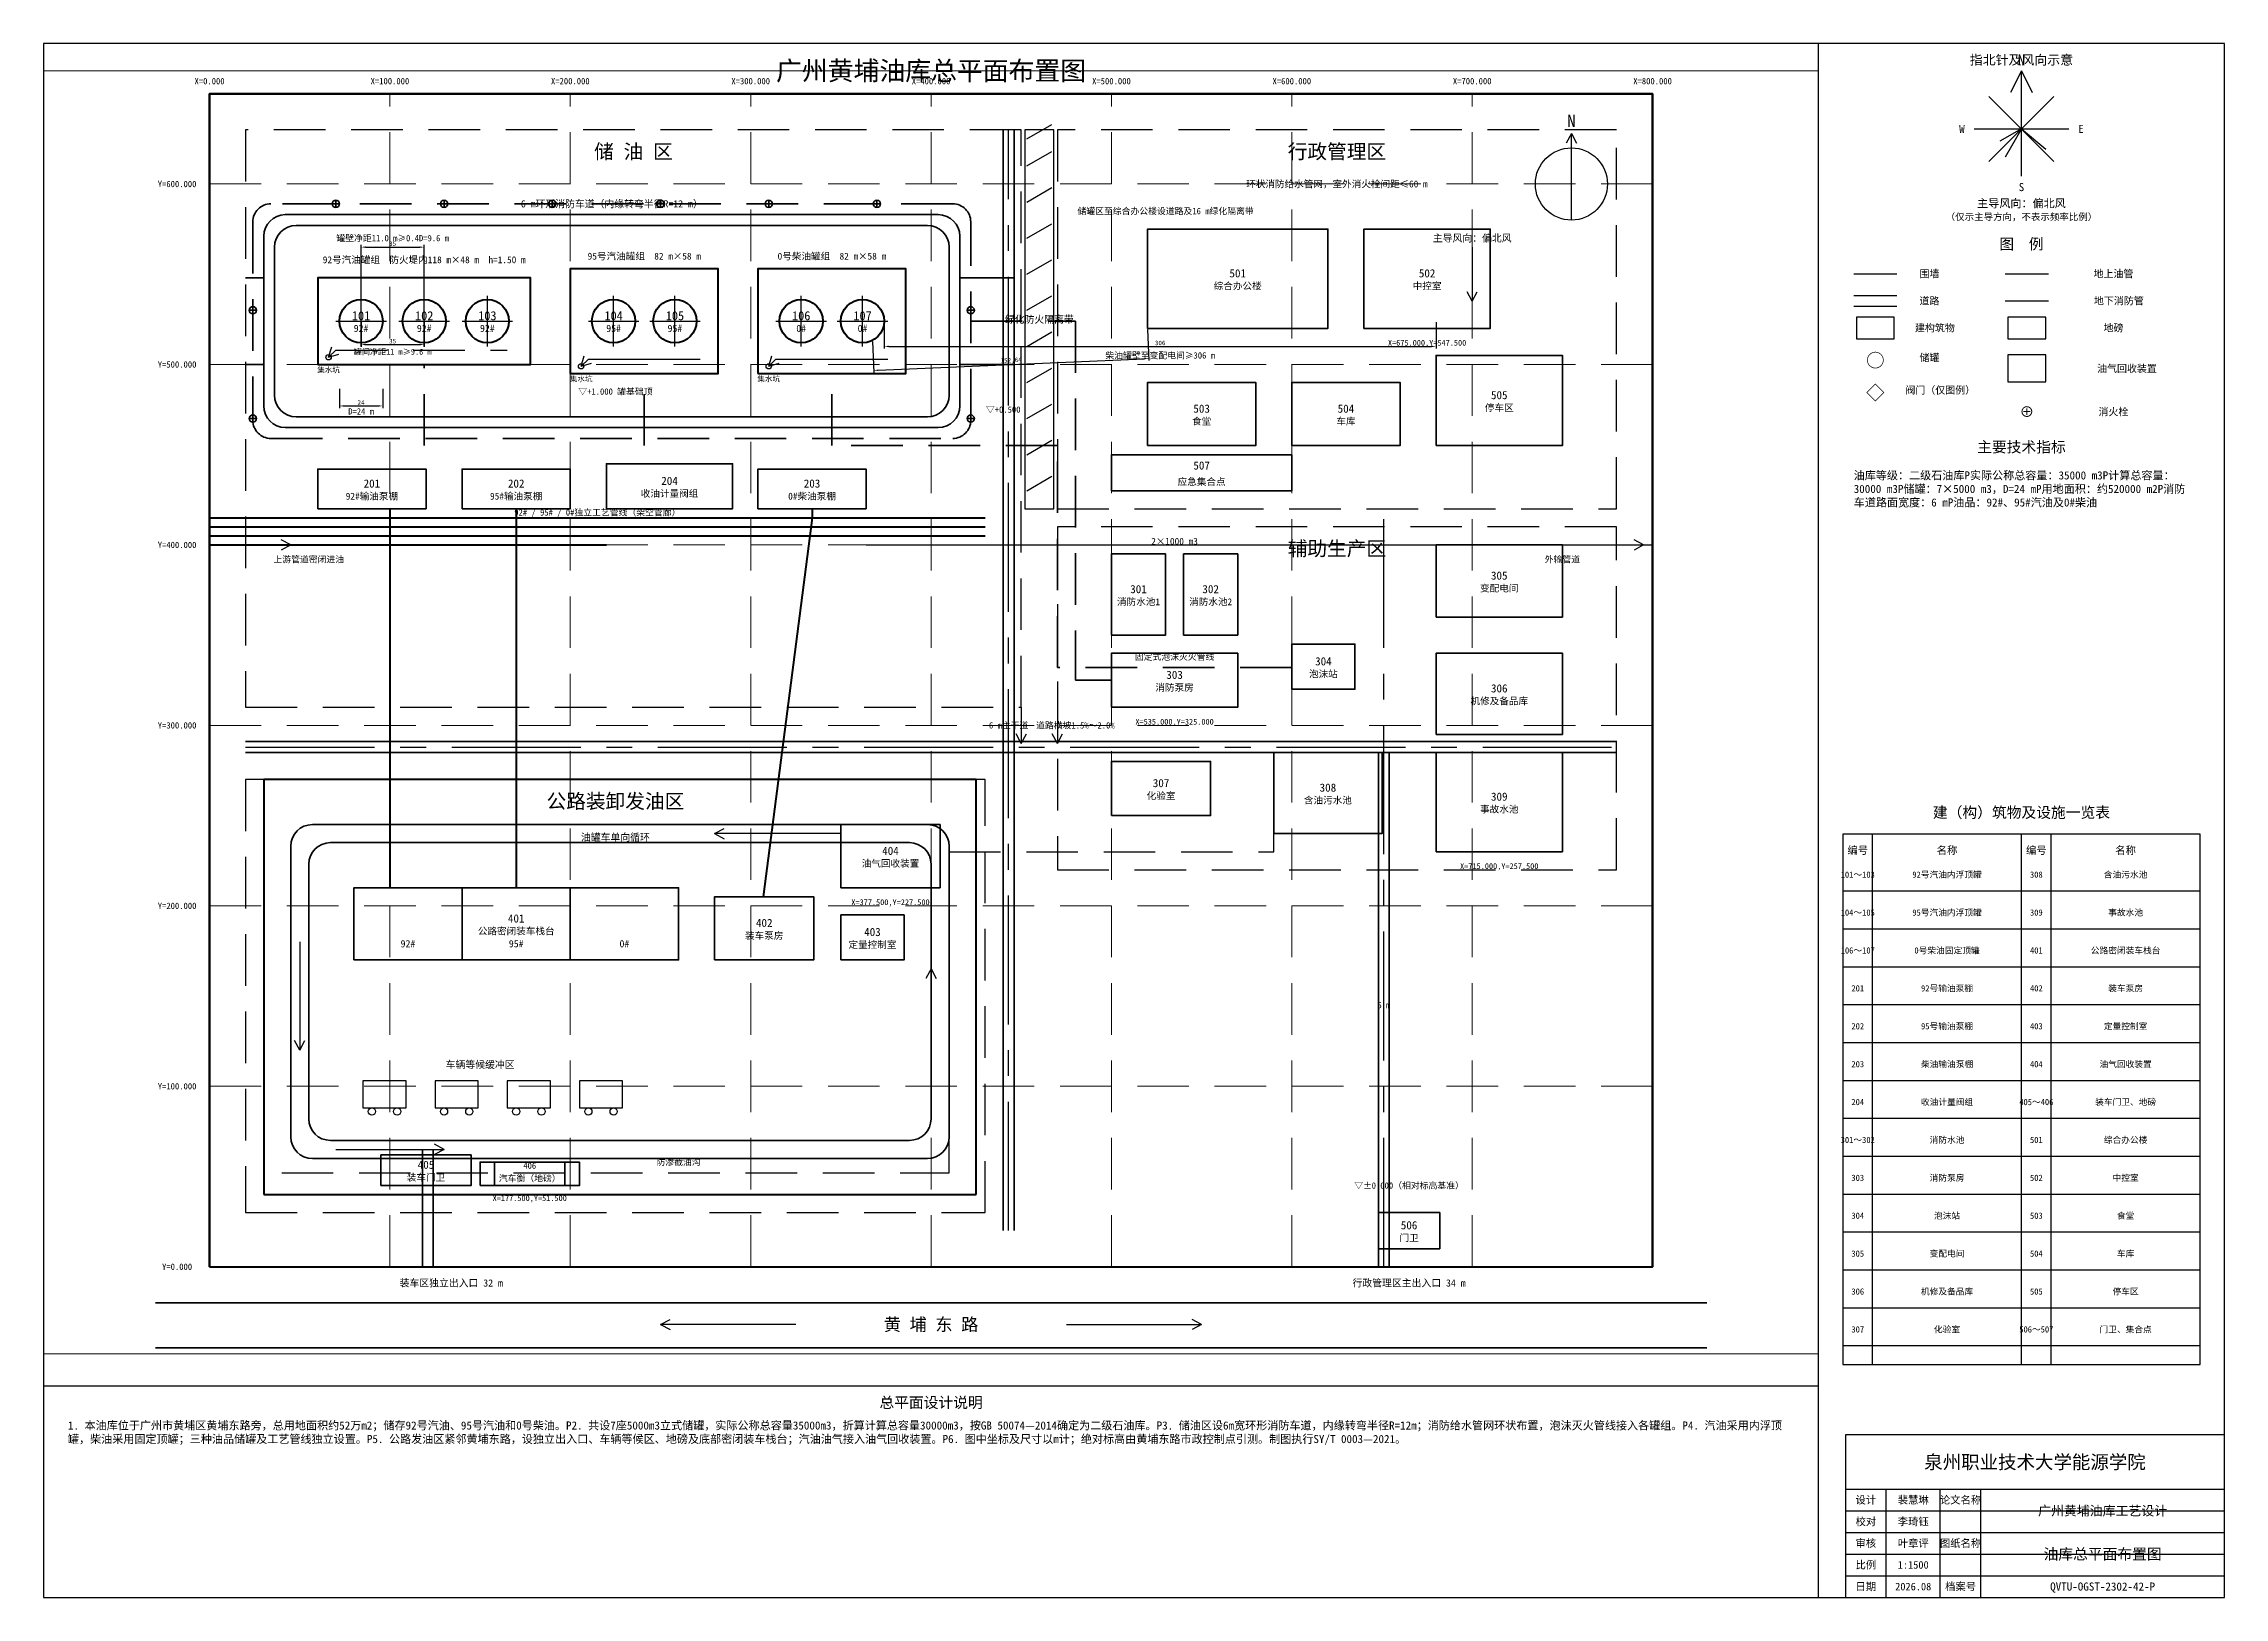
# Paper-space layout '总平面图' of a CAD drawing. Header units: millimetres. Extents: x 25 to 831, y 10 to 584.
# The model-space entities are those that its viewports show. They can reach past a viewport. Long polylines and large blocks are cut down to what shows.
import ezdxf
from ezdxf.enums import TextEntityAlignment as Align

# ---------------------------------------------------------------- set-up
doc = ezdxf.new("R2010")
doc.units = ezdxf.units.MM
doc.linetypes.add('CENTER', pattern=[50.8, 31.75, -6.35, 6.35, -6.35])
doc.linetypes.add('DASHED', pattern=[19.05, 12.7, -6.35])
for name, color, linetype, lineweight in [('01-用地红线', 7, 'Continuous', 70), ('02-围墙', 7, 'Continuous', 50), ('03-消防道路', 7, 'Continuous', 35), ('04-防火堤', 7, 'Continuous', 50), ('05-储罐', 7, 'Continuous', 50), ('06-建构筑物', 7, 'Continuous', 35), ('07-工艺管线', 7, 'Continuous', 50), ('08-消防管网', 7, 'DASHED', 35), ('09-排水及事故水', 7, 'DASHED', 25), ('10-文字', 7, 'Continuous', 25), ('11-尺寸', 7, 'Continuous', 25), ('12-箭头', 7, 'Continuous', 25), ('13-中心线', 7, 'CENTER', 25), ('14-分区界线', 7, 'DASHED', 25), ('15-消防设施', 7, 'Continuous', 35), ('16-坐标网格', 7, 'DASHED', 18), ('17-车辆', 7, 'Continuous', 25), ('18-绿化隔离', 7, 'Continuous', 25), ('19-道路中心线', 7, 'CENTER', 25), ('20-泡沫管线', 7, 'DASHED', 35), ('21-附属设施', 7, 'Continuous', 35)]:
    doc.layers.add(name, color=color, linetype=linetype, lineweight=lineweight)
doc.styles.get("Standard").update_dxf_attribs({"font": ''})
doc.styles.get('Standard').set_extended_font_data('SimSun')
doc.dimstyles.new('ISO-25', dxfattribs={"dimtxt": 2.5, "dimasz": 2.5, "dimexe": 1.25, "dimexo": 0.625, "dimtad": 1, "dimtxsty": 'Standard', "dimcen": 2.5, "dimadec": 0, "dimazin": 0, "dimtfac": 1, "dimtmove": 0, "dimatfit": 3, "dimfxl": 1, "dimarcsym": 0})

# ---------------------------------------------------------------- blocks, each defined once
blk = doc.blocks.new('*D2')
at = {"layer": '11-尺寸', "color": 0, "lineweight": -2, "transparency": 16777216}
for p, q in [((72, 486.4), (72, 475.8)), ((96, 486.4), (96, 475.8)), ((74.5, 477), (93.5, 477))]:
    blk.add_line(p, q, dxfattribs=at)
at = {"layer": '11-尺寸', "color": 0, "transparency": 16777216}
for points in [[(74.5, 477.4), (74.5, 476.6), (72, 477)], [(93.5, 477.4), (93.5, 476.6), (96, 477)]]:
    blk.add_solid(points, dxfattribs=at)
at = {"layer": 'Defpoints', "color": 0, "transparency": 16777216}
for p in [(72, 487), (96, 487), (96, 477)]:
    blk.add_point(p, dxfattribs=at)
at = {"layer": '11-尺寸', "color": 0, "transparency": 16777216, "insert": (84, 478.9), "char_height": 2.5, "attachment_point": 5}
blk.add_mtext('24', dxfattribs=at)
blk = doc.blocks.new('*D3')
at = {"layer": '11-尺寸', "color": 0, "lineweight": -2, "transparency": 16777216}
for p, q in [((84, 523.4), (84, 509.8)), ((119, 523.4), (119, 509.8)), ((86.5, 511), (116.5, 511))]:
    blk.add_line(p, q, dxfattribs=at)
at = {"layer": '11-尺寸', "color": 0, "transparency": 16777216}
for points in [[(86.5, 511.4), (86.5, 510.6), (84, 511)], [(116.5, 511.4), (116.5, 510.6), (119, 511)]]:
    blk.add_solid(points, dxfattribs=at)
at = {"layer": 'Defpoints', "color": 0, "transparency": 16777216}
for p in [(84, 524), (119, 524), (119, 511)]:
    blk.add_point(p, dxfattribs=at)
at = {"layer": '11-尺寸', "color": 0, "transparency": 16777216, "insert": (101.5, 512.9), "char_height": 2.5, "attachment_point": 5}
blk.add_mtext('35', dxfattribs=at)
blk = doc.blocks.new('*D4')
at = {"layer": '11-尺寸', "color": 0, "lineweight": -2, "transparency": 16777216}
for p, q in [((84, 524.6), (84, 566.2)), ((86.5, 565), (116.5, 565)), ((119, 524.6), (119, 566.2))]:
    blk.add_line(p, q, dxfattribs=at)
at = {"layer": '11-尺寸', "color": 0, "transparency": 16777216}
for points in [[(86.5, 565.4), (86.5, 564.6), (84, 565)], [(116.5, 565.4), (116.5, 564.6), (119, 565)]]:
    blk.add_solid(points, dxfattribs=at)
at = {"layer": 'Defpoints', "color": 0, "transparency": 16777216}
for p in [(119, 565), (84, 524), (119, 524)]:
    blk.add_point(p, dxfattribs=at)
at = {"layer": '11-尺寸', "color": 0, "transparency": 16777216, "insert": (101.5, 566.9), "char_height": 2.5, "attachment_point": 5}
blk.add_mtext('35', dxfattribs=at)
blk = doc.blocks.new('*D5')
at = {"layer": '11-尺寸', "color": 0, "lineweight": -2, "transparency": 16777216}
for p, q in [((374, 523.4), (374, 508.8)), ((680, 523.4), (680, 508.8)), ((376.5, 510), (677.5, 510))]:
    blk.add_line(p, q, dxfattribs=at)
at = {"layer": '11-尺寸', "color": 0, "transparency": 16777216}
for points in [[(376.5, 510.4), (376.5, 509.6), (374, 510)], [(677.5, 510.4), (677.5, 509.6), (680, 510)]]:
    blk.add_solid(points, dxfattribs=at)
at = {"layer": 'Defpoints', "color": 0, "transparency": 16777216}
for p in [(374, 524), (680, 524), (680, 510)]:
    blk.add_point(p, dxfattribs=at)
at = {"layer": '11-尺寸', "color": 0, "transparency": 16777216, "insert": (527, 511.9), "char_height": 2.5, "attachment_point": 5}
blk.add_mtext('306', dxfattribs=at)
blk = doc.blocks.new('*D6')
at = {"layer": '11-尺寸', "color": 0, "lineweight": -2, "transparency": 16777216}
for p, q in [((367.5, 512.8), (368.3, 495.5)), ((520, 519.4), (520.8, 502.1)), ((370.7, 496.8), (518.2, 503.2))]:
    blk.add_line(p, q, dxfattribs=at)
at = {"layer": '11-尺寸', "color": 0, "transparency": 16777216}
for points in [[(370.7, 497.2), (370.7, 496.4), (368.2, 496.7)], [(518.2, 503.6), (518.2, 502.8), (520.7, 503.3)]]:
    blk.add_solid(points, dxfattribs=at)
at = {"layer": 'Defpoints', "color": 0, "transparency": 16777216}
for p in [(520, 520), (367.5, 513.4), (520.7, 503.3)]:
    blk.add_point(p, dxfattribs=at)
at = {"layer": '11-尺寸', "color": 0, "transparency": 16777216, "insert": (444.4, 502.1), "char_height": 2.5, "attachment_point": 5, "rotation": 2.4781}
blk.add_mtext('152,64', dxfattribs=at)

msp = doc.modelspace()

# ---------------------------------------------------------------- linework, layer by layer
at = {"layer": '01-用地红线'}
msp.add_lwpolyline([(0, 0), (800, 0), (800, 650), (0, 650)], close=True, dxfattribs=at)
at = {"layer": '02-围墙'}
for p, q in [((0, 0), (0, 650)), ((0, 650), (800, 650)), ((800, 650), (800, 0)), ((425, 270), (30, 270)), ((30, 270), (30, 40)), ((425, 40), (425, 270)), ((30, 40), (425, 40)), ((0, 0), (118, 0)), ((150, 0), (648, 0)), ((682, 0), (800, 0))]:
    msp.add_line(p, q, dxfattribs=at)
at = {"layer": '03-消防道路'}
for p, q in [((440, 20), (440, 630)), ((446, 20), (446, 630)), ((30, 548), (20, 548)), ((416, 548), (446, 548)), ((30, 500), (20, 500)), ((416, 500), (446, 500)), ((20, 291), (780, 291)), ((20, 285), (780, 285)), ((648, 0), (648, 285)), ((654, 0), (654, 285)), ((118, 0), (118, 65)), ((124, 0), (124, 65)), ((-30, -20), (830, -20)), ((-30, -45), (830, -45))]:
    msp.add_line(p, q, dxfattribs=at)
for points in [[(30, 477, 0.41421356), (42, 465), (404, 465, 0.41421356), (416, 477), (416, 571, 0.41421356), (404, 583), (42, 583, 0.41421356), (30, 571)], [(36, 483, 0.41421356), (48, 471), (398, 471, 0.41421356), (410, 483), (410, 565, 0.41421356), (398, 577), (48, 577, 0.41421356), (36, 565)], [(45, 72, 0.41421356), (57, 60), (398, 60, 0.41421356), (410, 72), (410, 233, 0.41421356), (398, 245), (57, 245, 0.41421356), (45, 233)], [(55, 82, 0.41421356), (67, 70), (388, 70, 0.41421356), (400, 82), (400, 223, 0.41421356), (388, 235), (67, 235, 0.41421356), (55, 223)]]:
    msp.add_lwpolyline(points, format="xyb", close=True, dxfattribs=at)
at = {"layer": '04-防火堤'}
for points in [[(60, 500), (178, 500), (178, 548), (60, 548)], [(200, 495), (282, 495), (282, 553), (200, 553)], [(304, 495), (386, 495), (386, 553), (304, 553)]]:
    msp.add_lwpolyline(points, close=True, dxfattribs=at)
at = {"layer": '05-储罐'}
for centre in [(84, 524), (119, 524), (154, 524), (224, 524), (258, 524), (328, 524), (362, 524)]:
    msp.add_circle(centre, 12, dxfattribs=at)
at = {"layer": '06-建构筑物'}
for p, q in [((140, 170), (140, 210)), ((200, 170), (200, 210))]:
    msp.add_line(p, q, dxfattribs=at)
for points in [[(520, 520), (620, 520), (620, 575), (520, 575)], [(640, 520), (710, 520), (710, 575), (640, 575)], [(680, 455), (750, 455), (750, 505), (680, 505)], [(520, 455), (580, 455), (580, 490), (520, 490)], [(600, 455), (660, 455), (660, 490), (600, 490)], [(500, 430), (600, 430), (600, 450), (500, 450)], [(60, 420), (120, 420), (120, 442), (60, 442)], [(140, 420), (200, 420), (200, 442), (140, 442)], [(220, 420), (290, 420), (290, 445), (220, 445)], [(304, 420), (364, 420), (364, 442), (304, 442)], [(680, 360), (750, 360), (750, 400), (680, 400)], [(500, 350), (530, 350), (530, 395), (500, 395)], [(540, 350), (570, 350), (570, 395), (540, 395)], [(500, 310), (570, 310), (570, 340), (500, 340)], [(600, 320), (635, 320), (635, 345), (600, 345)], [(680, 295), (750, 295), (750, 340), (680, 340)], [(500, 250), (555, 250), (555, 280), (500, 280)], [(590, 240), (650, 240), (650, 285), (590, 285)], [(680, 230), (750, 230), (750, 285), (680, 285)], [(350, 210), (405, 210), (405, 245), (350, 245)], [(80, 170), (260, 170), (260, 210), (80, 210)], [(280, 170), (335, 170), (335, 205), (280, 205)], [(350, 170), (385, 170), (385, 195), (350, 195)], [(95, 45), (145, 45), (145, 62), (95, 62)], [(648, 10), (682, 10), (682, 30), (648, 30)]]:
    msp.add_lwpolyline(points, close=True, dxfattribs=at)
at = {"layer": '07-工艺管线'}
for p, q in [((0, 415), (430, 415)), ((100, 420), (100, 405)), ((170, 420), (170, 410)), ((334, 415), (307, 205)), ((334, 420), (334, 415)), ((0, 410), (430, 410)), ((0, 405), (430, 405)), ((0, 400), (220, 400)), ((100, 405), (100, 210)), ((170, 410), (170, 210))]:
    msp.add_line(p, q, dxfattribs=at)
at = {"layer": '08-消防管网'}
for p, q in [((422, 524), (480, 524)), ((480, 524), (480, 325)), ((480, 325), (500, 325))]:
    msp.add_line(p, q, dxfattribs=at)
msp.add_lwpolyline([(24, 469, 0.41421356), (34, 459), (412, 459, 0.41421356), (422, 469), (422, 579, 0.41421356), (412, 589), (34, 589, 0.41421356), (24, 579)], format="xyb", close=True, dxfattribs=at)
at = {"layer": '09-排水及事故水'}
for p, q in [((70, 508), (165, 508)), ((590, 230), (590, 250)), ((410, 52), (410, 230)), ((410, 230), (590, 230)), ((40, 52), (410, 52))]:
    msp.add_line(p, q, dxfattribs=at)
at = {"layer": '12-箭头'}
for p, q in [((755, 628), (752.168, 622.711)), ((755, 580), (755, 628)), ((755, 628), (757.832, 622.711)), ((700, 565), (700, 535)), ((700, 535), (697.168, 540.289)), ((700, 535), (702.832, 540.289)), ((66, 504), (67.738, 509.743)), ((70, 508), (66, 504)), ((66, 504), (71.743, 505.738)), ((206, 499), (207.738, 504.743)), ((210, 503), (206, 499)), ((206, 499), (211.743, 500.738)), ((210, 503), (272, 503)), ((310, 499), (311.738, 504.743)), ((314, 503), (310, 499)), ((310, 499), (315.743, 500.738)), ((314, 503), (376, 503)), ((5, 400), (45, 400)), ((45, 400), (39.711, 402.832)), ((45, 400), (39.711, 397.168)), ((364, 400), (800, 400)), ((755, 400), (795, 400)), ((795, 400), (789.711, 402.832)), ((795, 400), (789.711, 397.168)), ((450, 310), (450, 290)), ((470, 310), (470, 290)), ((450, 290), (447.168, 295.289)), ((450, 290), (452.832, 295.289)), ((470, 290), (467.168, 295.289)), ((470, 290), (472.832, 295.289)), ((280, 240), (285.289, 242.832)), ((350, 240), (280, 240)), ((280, 240), (285.289, 237.168)), ((50, 180), (50, 120)), ((400, 165), (397.168, 159.711)), ((400, 110), (400, 165)), ((400, 165), (402.832, 159.711)), ((50, 120), (47.168, 125.289)), ((50, 120), (52.832, 125.289)), ((70, 65), (130, 65)), ((130, 65), (124.711, 67.832)), ((130, 65), (124.711, 62.168)), ((250, -32), (255.289, -29.168)), ((325, -32), (250, -32)), ((250, -32), (255.289, -34.832)), ((475, -32), (550, -32)), ((550, -32), (544.711, -29.168)), ((550, -32), (544.711, -34.832))]:
    msp.add_line(p, q, dxfattribs=at)
for centre, radius in [((755, 600), 20), ((66, 504), 1.5), ((206, 499), 1.5), ((310, 499), 1.5)]:
    msp.add_circle(centre, radius, dxfattribs=at)
at = {"layer": '13-中心线'}
for p, q in [((84, 510), (84, 538)), ((119, 510), (119, 538)), ((154, 510), (154, 538)), ((224, 510), (224, 538)), ((258, 510), (258, 538)), ((328, 510), (328, 538)), ((362, 510), (362, 538)), ((70, 524), (98, 524)), ((105, 524), (133, 524)), ((140, 524), (168, 524)), ((210, 524), (238, 524)), ((244, 524), (272, 524)), ((314, 524), (342, 524)), ((348, 524), (376, 524))]:
    msp.add_line(p, q, dxfattribs=at)
at = {"layer": '14-分区界线'}
for points in [[(20, 310), (450, 310), (450, 630), (20, 630)], [(470, 420), (780, 420), (780, 630), (470, 630)], [(470, 220), (780, 220), (780, 410), (470, 410)], [(20, 30), (430, 30), (430, 270), (20, 270)]]:
    msp.add_lwpolyline(points, close=True, dxfattribs=at)
at = {"layer": '15-消防设施'}
for p, q in [((68, 589), (72, 589)), ((70, 587), (70, 591)), ((128, 589), (132, 589)), ((130, 587), (130, 591)), ((188, 589), (192, 589)), ((190, 587), (190, 591)), ((248, 589), (252, 589)), ((250, 587), (250, 591)), ((308, 589), (312, 589)), ((310, 587), (310, 591)), ((368, 589), (372, 589)), ((370, 587), (370, 591)), ((24, 528), (24, 532)), ((422, 528), (422, 532)), ((22, 530), (26, 530)), ((420, 530), (424, 530)), ((24, 468), (24, 472)), ((422, 468), (422, 472)), ((22, 470), (26, 470)), ((420, 470), (424, 470))]:
    msp.add_line(p, q, dxfattribs=at)
for centre in [(70, 589), (130, 589), (190, 589), (250, 589), (310, 589), (370, 589), (24, 530), (422, 530), (24, 470), (422, 470)]:
    msp.add_circle(centre, 2, dxfattribs=at)
at = {"layer": '16-坐标网格'}
for p, q in [((0, 0), (0, 650)), ((100, 0), (100, 650)), ((200, 0), (200, 650)), ((300, 0), (300, 650)), ((400, 0), (400, 650)), ((500, 0), (500, 650)), ((600, 0), (600, 650)), ((700, 0), (700, 650)), ((800, 0), (800, 650)), ((0, 600), (800, 600)), ((0, 500), (800, 500)), ((0, 400), (800, 400)), ((0, 300), (800, 300)), ((0, 200), (800, 200)), ((0, 100), (800, 100)), ((0, 0), (800, 0))]:
    msp.add_line(p, q, dxfattribs=at)
at = {"layer": '17-车辆'}
for points in [[(85, 88), (109, 88), (109, 103), (85, 103)], [(125, 88), (149, 88), (149, 103), (125, 103)], [(165, 88), (189, 88), (189, 103), (165, 103)], [(205, 88), (229, 88), (229, 103), (205, 103)]]:
    msp.add_lwpolyline(points, close=True, dxfattribs=at)
for centre in [(90, 86), (104, 86), (130, 86), (144, 86), (170, 86), (184, 86), (210, 86), (224, 86)]:
    msp.add_circle(centre, 2, dxfattribs=at)
at = {"layer": '18-绿化隔离'}
for p, q in [((453, 625), (467, 633)), ((453, 610), (467, 618)), ((453, 590), (467, 598)), ((453, 570), (467, 578)), ((453, 550), (467, 558)), ((453, 530), (467, 538)), ((453, 510), (467, 518)), ((453, 490), (467, 498)), ((453, 470), (467, 478)), ((453, 450), (467, 458)), ((453, 430), (467, 438))]:
    msp.add_line(p, q, dxfattribs=at)
msp.add_lwpolyline([(452, 420), (468, 420), (468, 630), (452, 630)], close=True, dxfattribs=at)
at = {"layer": '19-道路中心线'}
for p, q in [((443, 20), (443, 630)), ((651, 0), (651, 420)), ((20, 288), (780, 288))]:
    msp.add_line(p, q, dxfattribs=at)
at = {"layer": '20-泡沫管线'}
for p, q in [((119, 455), (119, 500)), ((241, 455), (241, 495)), ((345, 455), (345, 495)), ((470, 455), (345, 455)), ((470, 332), (470, 455)), ((600, 332), (470, 332))]:
    msp.add_line(p, q, dxfattribs=at)
at = {"layer": '21-附属设施'}
for p, q in [((158, 45), (158, 58)), ((197, 45), (197, 58))]:
    msp.add_line(p, q, dxfattribs=at)
msp.add_lwpolyline([(150, 45), (205, 45), (205, 58), (150, 58)], close=True, dxfattribs=at)

# ---------------------------------------------------------------- texts
at = {"layer": '10-文字'}
for s, height, p in [('X=0.000', 3.5, (0, 657)), ('X=100.000', 3.5, (100, 657)), ('X=200.000', 3.5, (200, 657)), ('X=300.000', 3.5, (300, 657)), ('X=400.000', 3.5, (400, 657)), ('X=500.000', 3.5, (500, 657)), ('X=600.000', 3.5, (600, 657)), ('X=700.000', 3.5, (700, 657)), ('X=800.000', 3.5, (800, 657)), ('N', 7, (755, 635)), ('储 油 区', 8, (235, 618)), ('行政管理区', 8, (625, 618)), ('Y=600.000', 3.5, (-18, 600)), ('环状消防给水管网，室外消火栓间距≤60 m', 3.8, (625, 600)), ('6 m环形消防车道（内缘转弯半径R=12 m）', 4, (223, 589)), ('储罐区至综合办公楼设道路及16 m绿化隔离带', 3.5, (530, 585)), ('罐壁净距11.0 m≥0.4D=9.6 m', 3.5, (101.5, 570)), ('主导风向：偏北风', 4, (700, 570)), ('92号汽油罐组  防火堤内118 m×48 m  h=1.50 m', 3.8, (119, 558)), ('95号汽油罐组  82 m×58 m', 3.8, (241, 560)), ('0号柴油罐组  82 m×58 m', 3.8, (345, 560)), ('综合办公楼', 3.8, (570, 543.5)), ('501', 4.5, (570, 550.5)), ('中控室', 3.8, (675, 543.5)), ('502', 4.5, (675, 550.5)), ('101', 5, (84, 527)), ('92#', 4, (84, 520)), ('102', 5, (119, 527)), ('92#', 4, (119, 520)), ('103', 5, (154, 527)), ('92#', 4, (154, 520)), ('104', 5, (224, 527)), ('95#', 4, (224, 520)), ('105', 5, (258, 527)), ('95#', 4, (258, 520)), ('106', 5, (328, 527)), ('0#', 4, (328, 520)), ('107', 5, (362, 527)), ('0#', 4, (362, 520)), ('绿化防火隔离带', 4, (460, 525)), ('罐间净距11 m≥9.6 m', 3.2, (101.5, 507)), ('X=675.000,Y=547.500', 3.2, (675, 512)), ('Y=500.000', 3.5, (-18, 500)), ('集水坑', 3, (66, 497)), ('柴油罐壁至变配电间≥306 m', 3.5, (527, 505)), ('集水坑', 3, (206, 492)), ('▽+1.000 罐基础顶', 3.5, (225, 485)), ('集水坑', 3, (310, 492)), ('505', 4.5, (715, 483)), ('D=24 m', 3.5, (84, 474)), ('▽+0.500', 3.5, (440, 475)), ('503', 4.5, (550, 475.5)), ('504', 4.5, (630, 475.5)), ('停车区', 3.8, (715, 476)), ('食堂', 3.8, (550, 468.5)), ('车库', 3.8, (630, 468.5)), ('201', 4.5, (90, 434)), ('202', 4.5, (170, 434)), ('204', 4.5, (255, 435.5)), ('203', 4.5, (334, 434)), ('应急集合点', 3.8, (550, 435)), ('507', 4.5, (550, 444)), ('92#输油泵棚', 3.8, (90, 427)), ('95#输油泵棚', 3.8, (170, 427)), ('收油计量阀组', 3.8, (255, 428.5)), ('0#柴油泵棚', 3.8, (334, 427)), ('92# / 95# / 0#独立工艺管线（架空管廊）', 3.5, (215, 418)), ('Y=400.000', 3.5, (-18, 400)), ('2×1000 m3', 3.8, (535, 402)), ('辅助生产区', 8, (625, 398)), ('上游管道密闭进油', 3.5, (55, 392)), ('外输管道', 3.5, (750, 392)), ('301', 4.5, (515, 375.5)), ('302', 4.5, (555, 375.5)), ('变配电间', 3.8, (715, 376)), ('305', 4.5, (715, 383)), ('消防水池1', 3.8, (515, 368.5)), ('消防水池2', 3.8, (555, 368.5)), ('固定式泡沫灭火管线', 3.5, (535, 338)), ('303', 4.5, (535, 328)), ('泡沫站', 3.8, (617.5, 328.5)), ('304', 4.5, (617.5, 335.5)), ('消防泵房', 3.8, (535, 321)), ('机修及备品库', 3.8, (715, 313.5)), ('306', 4.5, (715, 320.5)), ('6 m主干道', 3.5, (443, 300)), ('道路横坡1.5%～2.0%', 3.5, (480, 300)), ('X=535.000,Y=325.000', 3.2, (535, 302)), ('Y=300.000', 3.5, (-18, 300)), ('307', 4.5, (527.5, 268)), ('308', 4.5, (620, 265.5)), ('公路装卸发油区', 8, (225, 258)), ('化验室', 3.8, (527.5, 261)), ('含油污水池', 3.8, (620, 258.5)), ('事故水池', 3.8, (715, 253.5)), ('309', 4.5, (715, 260.5)), ('油罐车单向循环', 4, (225, 238)), ('404', 4.5, (377.5, 230.5)), ('油气回收装置', 3.8, (377.5, 223.5)), ('X=715.000,Y=257.500', 3.2, (715, 222)), ('Y=200.000', 3.5, (-18, 200)), ('401', 4.5, (170, 193)), ('X=377.500,Y=227.500', 3.2, (377.5, 202)), ('公路密闭装车栈台', 3.8, (170, 186)), ('装车泵房', 3.8, (307.5, 183.5)), ('402', 4.5, (307.5, 190.5)), ('403', 4.5, (367.5, 185.5)), ('92#', 4, (110, 179)), ('95#', 4, (170, 179)), ('0#', 4, (230, 179)), ('定量控制室', 3.8, (367.5, 178.5)), ('6 m', 3.5, (651, 145)), ('车辆等候缓冲区', 4, (150, 112)), ('Y=100.000', 3.5, (-18, 100)), ('装车门卫', 3.8, (120, 49.5)), ('405', 4.5, (120, 56.5)), ('汽车衡（地磅）', 3.5, (177.5, 49)), ('406', 3.5, (177.5, 56)), ('防渗截油沟', 3.5, (260, 58)), ('X=177.500,Y=51.500', 3.2, (177.5, 38)), ('▽±0.000（相对标高基准）', 3.5, (665, 45)), ('506', 4.5, (665, 23)), ('门卫', 3.8, (665, 16)), ('Y=0.000', 3.5, (-18, 0)), ('装车区独立出入口 32 m', 4, (134, -9)), ('行政管理区主出入口 34 m', 4, (665, -9)), ('黄 埔 东 路', 7, (400, -32))]:
    msp.add_text(s, height=height, dxfattribs=at).set_placement(p, align=Align.MIDDLE_CENTER)

# ---------------------------------------------------------------- dimensions: what is measured, and where the dimension line sits
at = {"layer": '11-尺寸'}
for p1, p2, distance, picture, middle in [((84, 524), (119, 524), 41, '*D4', (101.5, 566.875)), ((84, 524), (119, 524), -13, '*D3', (101.5, 512.875)), ((367.5, 513.4), (520, 520), -16.695, '*D6', (444.382, 502.103)), ((374, 524), (680, 524), -14, '*D5', (527, 511.875)), ((72, 487), (96, 487), -10, '*D2', (84, 478.875))]:
    dim = msp.add_aligned_dim(p1=p1, p2=p2, distance=distance, dimstyle='ISO-25', dxfattribs=at)
    dim.commit()
    dim.dimension.update_dxf_attribs({"geometry": picture, "text_midpoint": middle})

psp = doc.layouts.new('总平面图')

# ---------------------------------------------------------------- linework, layer by layer
at = {"layer": '10-文字'}
for p, q in [((681, 10), (681, 584)), ((756, 574), (752, 566)), ((756, 552.5), (756, 574)), ((756, 574), (760, 566)), ((744, 540.5), (768, 564.5)), ((744, 564.5), (768, 540.5)), ((756, 535), (756, 570)), ((738.5, 552.5), (773.5, 552.5)), ((756, 552.5), (748, 548)), ((756, 552.5), (750, 542)), ((756, 552.5), (765, 545)), ((694, 499), (710, 499)), ((750, 499), (766, 499)), ((694, 491), (710, 491)), ((694, 487), (710, 487)), ((750, 489), (766, 489)), ((701, 96), (701, 292)), ((756, 96), (756, 292)), ((767, 96), (767, 292)), ((690, 271), (822, 271)), ((690, 257), (822, 257)), ((690, 243), (822, 243)), ((690, 229), (822, 229)), ((690, 215), (822, 215)), ((690, 201), (822, 201)), ((690, 187), (822, 187)), ((690, 173), (822, 173)), ((690, 159), (822, 159)), ((690, 145), (822, 145)), ((690, 131), (822, 131)), ((690, 117), (822, 117)), ((690, 103), (822, 103)), ((691, 50), (831, 50)), ((706, 10), (706, 50)), ((726, 10), (726, 50)), ((741, 10), (741, 50)), ((691, 42), (831, 42)), ((691, 34), (831, 34)), ((691, 26), (831, 26)), ((691, 18), (831, 18))]:
    psp.add_line(p, q, dxfattribs=at)
for points in [[(25, 10), (831, 10), (831, 584), (25, 584)], [(695, 475), (709, 475), (709, 483), (695, 483)], [(751, 475), (765, 475), (765, 483), (751, 483)], [(751, 459), (765, 459), (765, 469), (751, 469)], [(690, 96), (822, 96), (822, 292), (690, 292)], [(25, 10), (681, 10), (681, 88), (25, 88)], [(691, 10), (831, 10), (831, 70), (691, 70)]]:
    psp.add_lwpolyline(points, close=True, dxfattribs=at)

# ---------------------------------------------------------------- texts
for s, height, p in [('广州黄埔油库总平面布置图', 7, (353, 574)), ('指北针及风向示意', 3.5, (756, 578)), ('N', 4, (756, 578)), ('W', 3, (734, 552.5)), ('E', 3, (778, 552.5)), ('S', 3, (756, 531)), ('主导风向：偏北风', 3, (756, 525)), ('（仅示主导方向，不表示频率比例）', 2.5, (756, 520)), ('图  例', 4, (756, 510)), ('围墙', 2.7, (722, 499)), ('地上油管', 2.7, (790, 499)), ('道路', 2.7, (722, 489)), ('地下消防管', 2.7, (792, 489)), ('建构筑物', 2.7, (724, 479)), ('地磅', 2.7, (790, 479)), ('○', 5, (702, 467)), ('储罐', 2.7, (722, 468)), ('油气回收装置', 2.7, (795, 464)), ('◇', 5, (702, 455)), ('阀门（仅图例）', 2.7, (726, 456)), ('⊕', 4, (758, 448)), ('消火栓', 2.7, (790, 448)), ('主要技术指标', 4, (756, 435)), ('建（构）筑物及设施一览表', 4, (756, 300)), ('编号', 2.8, (695.5, 286)), ('名称', 2.8, (728.5, 286)), ('编号', 2.8, (761.5, 286)), ('名称', 2.8, (794.5, 286)), ('101～103', 2.3, (695.5, 277)), ('92号汽油内浮顶罐', 2.3, (728.5, 277)), ('308', 2.3, (761.5, 277)), ('含油污水池', 2.3, (794.5, 277)), ('104～105', 2.3, (695.5, 263)), ('95号汽油内浮顶罐', 2.3, (728.5, 263)), ('309', 2.3, (761.5, 263)), ('事故水池', 2.3, (794.5, 263)), ('106～107', 2.3, (695.5, 249)), ('0号柴油固定顶罐', 2.3, (728.5, 249)), ('401', 2.3, (761.5, 249)), ('公路密闭装车栈台', 2.3, (794.5, 249)), ('201', 2.3, (695.5, 235)), ('92号输油泵棚', 2.3, (728.5, 235)), ('402', 2.3, (761.5, 235)), ('装车泵房', 2.3, (794.5, 235)), ('202', 2.3, (695.5, 221)), ('95号输油泵棚', 2.3, (728.5, 221)), ('403', 2.3, (761.5, 221)), ('定量控制室', 2.3, (794.5, 221)), ('203', 2.3, (695.5, 207)), ('柴油输油泵棚', 2.3, (728.5, 207)), ('404', 2.3, (761.5, 207)), ('油气回收装置', 2.3, (794.5, 207)), ('204', 2.3, (695.5, 193)), ('收油计量阀组', 2.3, (728.5, 193)), ('405～406', 2.3, (761.5, 193)), ('装车门卫、地磅', 2.3, (794.5, 193)), ('301～302', 2.3, (695.5, 179)), ('消防水池', 2.3, (728.5, 179)), ('501', 2.3, (761.5, 179)), ('综合办公楼', 2.3, (794.5, 179)), ('303', 2.3, (695.5, 165)), ('消防泵房', 2.3, (728.5, 165)), ('502', 2.3, (761.5, 165)), ('中控室', 2.3, (794.5, 165)), ('304', 2.3, (695.5, 151)), ('泡沫站', 2.3, (728.5, 151)), ('503', 2.3, (761.5, 151)), ('食堂', 2.3, (794.5, 151)), ('305', 2.3, (695.5, 137)), ('变配电间', 2.3, (728.5, 137)), ('504', 2.3, (761.5, 137)), ('车库', 2.3, (794.5, 137)), ('306', 2.3, (695.5, 123)), ('机修及备品库', 2.3, (728.5, 123)), ('505', 2.3, (761.5, 123)), ('停车区', 2.3, (794.5, 123)), ('307', 2.3, (695.5, 109)), ('化验室', 2.3, (728.5, 109)), ('506～507', 2.3, (761.5, 109)), ('门卫、集合点', 2.3, (794.5, 109)), ('总平面设计说明', 4, (353, 82)), ('泉州职业技术大学能源学院', 5, (761, 60)), ('设计', 2.8, (698.5, 46)), ('裴慧琳', 2.8, (716, 46)), ('论文名称', 2.8, (733.5, 46)), ('广州黄埔油库工艺设计', 3.5, (786, 42)), ('校对', 2.8, (698.5, 38)), ('李琦钰', 2.8, (716, 38)), ('审核', 2.8, (698.5, 30)), ('叶章评', 2.8, (716, 30)), ('图纸名称', 2.8, (733.5, 30)), ('油库总平面布置图', 4, (786, 26)), ('比例', 2.8, (698.5, 22)), ('1:1500', 2.8, (716, 22)), ('日期', 2.8, (698.5, 14)), ('2026.08', 2.8, (716, 14)), ('档案号', 2.8, (733.5, 14)), ('QVTU-OGST-2302-42-P', 3, (786, 14))]:
    psp.add_text(s, height=height, dxfattribs=at).set_placement(p, align=Align.MIDDLE_CENTER)
at = {"layer": '10-文字', "char_height": 3, "attachment_point": 1}
for s, insert, width in [('油库等级：二级石油库P实际公称总容量：35000 m3P计算总容量：30000 m3P储罐：7×5000 m3，D=24 mP用地面积：约520000 m2P消防车道路面宽度：6 mP油品：92#、95#汽油及0#柴油', (694, 426), 124), ('1. 本油库位于广州市黄埔区黄埔东路旁，总用地面积约52万m2；储存92号汽油、95号汽油和0号柴油。P2. 共设7座5000m3立式储罐，实际公称总容量35000m3，折算计算总容量30000m3，按GB 50074—2014确定为二级石油库。P3. 储油区设6m宽环形消防车道，内缘转弯半径R=12m；消防给水管网环状布置，泡沫灭火管线接入各罐组。P4. 汽油采用内浮顶罐，柴油采用固定顶罐；三种油品储罐及工艺管线独立设置。P5. 公路发油区紧邻黄埔东路，设独立出入口、车辆等候区、地磅及底部密闭装车栈台；汽油油气接入油气回收装置。P6. 图中坐标及尺寸以m计；绝对标高由黄埔东路市政控制点引测。制图执行SY/T 0003—2021。', (34, 75), 636)]:
    psp.add_mtext(s, dxfattribs=dict(at, insert=insert, width=width))

# ---------------------------------------------------------------- viewports
at = {"layer": '10-文字', "view_target_point": (400, 305)}
psp.add_viewport(center=(353, 337), size=(656, 474), view_center_point=(0, 2.276), view_height=711, dxfattribs=at)

doc.saveas('drawing.dxf')
